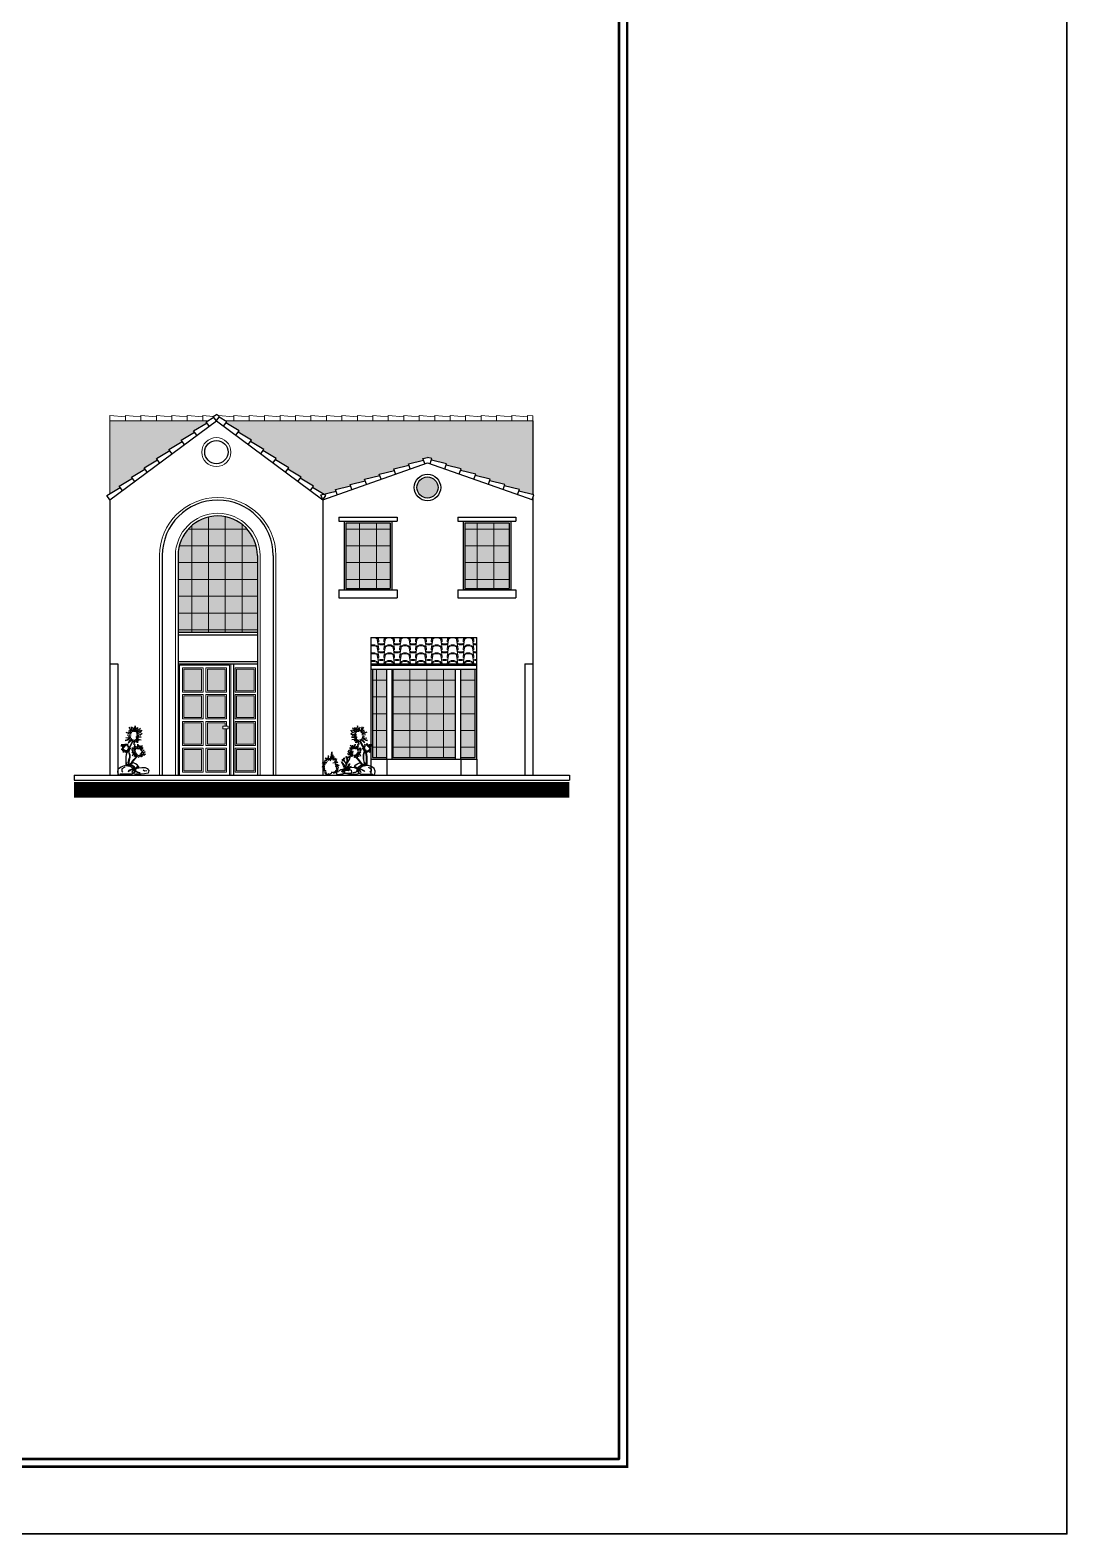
# Model space of a CAD drawing. Extents: x -454308 to 890911, y -14103 to 1343694.
# Drawn here: x 206121 to 206710, y 658422 to 659275 of the extents above; entities that cross this region are included whole.
import ezdxf

# ---------------------------------------------------------------- set-up
doc = ezdxf.new("R2010")
doc.units = 0
doc.header["$MEASUREMENT"] = 0
for name, color, linetype, lineweight in [('Alz-Puertas', 7, 'Continuous', 18), ('Alz-Teja', 34, 'Continuous', 25), ('paredes', 20, 'Continuous', 50), ('textura', 250, 'Continuous', 13)]:
    doc.layers.add(name, color=color, linetype=linetype, lineweight=lineweight)
doc.layers.add('Vegetacion', color=3, linetype='Continuous')
doc.layers.add('VEGETACIÓN', color=3, linetype='Continuous')
pattern_1 = [(180, (206536.815, 659373.026), (-1e-15, -9.525), []), (270, (206536.815, 659373.026), (9.525, -2e-15), [])]

# ---------------------------------------------------------------- blocks, each defined once
blk = doc.blocks.new('ARBUST6')
at = {"layer": 'VEGETACIÓN'}
for p, q in [((-0.431, 0.653), (-0.532, 0.725)), ((-0.426, 0.662), (-0.453, 0.734)), ((-0.453, 0.734), (-0.404, 0.664)), ((-0.393, 0.717), (-0.393, 0.839)), ((-0.375, 0.746), (-0.372, 0.738)), ((-0.372, 0.738), (-0.313, 0.638)), ((-0.332, 0.745), (-0.264, 0.653)), ((-0.255, 0.686), (-0.294, 0.796)), ((-0.264, 0.653), (-0.279, 0.698)), ((-0.27, 0.885), (-0.255, 0.686)), ((-0.255, 0.874), (-0.243, 0.993)), ((-0.234, 1.013), (-0.221, 0.735)), ((-0.19, 0.881), (-0.203, 0.74)), ((-0.203, 0.74), (-0.203, 0.66)), ((-0.203, 0.66), (-0.175, 0.725)), ((-0.167, 0.685), (-0.194, 0.619)), ((-0.175, 0.725), (-0.147, 0.802)), ((-0.147, 0.802), (-0.167, 0.685)), ((-0.077, 0.722), (-0.141, 0.646)), ((-0.115, 0.69), (-0.077, 0.722)), ((-0.028, 0.691), (-0.045, 0.659)), ((0.256, 0.635), (0.276, 0.679)), ((0.297, 0.673), (0.267, 0.659)), ((0.32, 0.718), (0.268, 0.659)), ((0.276, 0.679), (0.3, 0.73)), ((0.331, 0.666), (0.297, 0.673)), ((0.298, 0.73), (0.319, 0.734)), ((0.319, 0.734), (0.32, 0.718)), ((0.392, 0.786), (0.389, 0.773)), ((0.389, 0.773), (0.402, 0.765)), ((0.412, 0.789), (0.392, 0.786)), ((0.402, 0.765), (0.46, 0.756)), ((0.412, 0.789), (0.431, 0.779)), ((0.419, 0.688), (0.434, 0.718)), ((0.419, 0.687), (0.444, 0.716)), ((0.431, 0.779), (0.463, 0.757)), ((0.434, 0.718), (0.468, 0.762)), ((0.449, 0.732), (0.437, 0.532)), ((0.439, 0.614), (0.445, 0.699)), ((0.444, 0.716), (0.463, 0.756)), ((0.445, 0.699), (0.453, 0.737)), ((0.463, 0.757), (0.481, 0.736)), ((0.468, 0.729), (0.464, 0.757)), ((0.467, 0.759), (0.479, 0.759)), ((0.467, 0.544), (0.547, 0.674)), ((0.468, 0.762), (0.534, 0.796)), ((0.479, 0.725), (0.468, 0.729)), ((0.479, 0.759), (0.502, 0.762)), ((0.481, 0.734), (0.479, 0.725)), ((0.502, 0.762), (0.517, 0.765)), ((0.515, 0.643), (0.551, 0.69)), ((0.517, 0.765), (0.537, 0.772)), ((0.55, 0.801), (0.533, 0.796)), ((0.537, 0.772), (0.554, 0.788)), ((0.547, 0.674), (0.581, 0.767)), ((0.554, 0.788), (0.55, 0.801)), ((0.551, 0.69), (0.576, 0.753)), ((0.581, 0.955), (0.575, 0.948)), ((0.575, 0.948), (0.581, 0.938)), ((0.576, 0.753), (0.596, 0.82)), ((0.581, 0.957), (0.624, 0.978)), ((0.581, 0.938), (0.592, 0.938)), ((0.592, 0.938), (0.607, 0.944)), ((0.596, 0.82), (0.616, 0.877)), ((0.602, 1.034), (0.609, 1.035)), ((0.604, 1.034), (0.61, 1.015)), ((0.607, 0.944), (0.618, 0.955)), ((0.609, 1.035), (0.616, 1.031)), ((0.61, 1.015), (0.64, 0.987)), ((0.616, 1.031), (0.622, 1.025)), ((0.616, 0.877), (0.63, 0.935)), ((0.618, 0.955), (0.638, 0.988)), ((0.622, 1.025), (0.63, 1.019)), ((0.624, 0.978), (0.662, 1.007)), ((0.63, 1.019), (0.635, 1.011)), ((0.63, 0.935), (0.641, 0.947)), ((0.635, 1.011), (0.64, 1.002)), ((0.64, 1.002), (0.638, 0.995)), ((0.638, 0.987), (0.64, 0.966)), ((0.64, 0.989), (0.656, 0.988)), ((0.64, 0.987), (0.679, 0.946)), ((0.64, 0.966), (0.649, 0.952)), ((0.649, 0.952), (0.661, 0.939)), ((0.656, 0.988), (0.67, 0.989)), ((0.661, 0.939), (0.674, 0.94)), ((0.662, 1.007), (0.69, 1.025)), ((0.67, 0.989), (0.687, 0.993)), ((0.674, 0.94), (0.679, 0.944)), ((0.687, 0.993), (0.7, 0.998)), ((0.698, 1.025), (0.692, 1.024)), ((0.706, 1.023), (0.698, 1.025)), ((0.7, 0.998), (0.709, 1.008)), ((0.709, 1.015), (0.706, 1.023)), ((0.709, 1.008), (0.709, 1.015)), ((-0.682, 0.35), (-0.624, 0.322)), ((-0.55, 0.45), (-0.676, 0.518)), ((-0.585, 0.266), (-0.644, 0.295)), ((-0.637, 0.17), (-0.499, 0.187)), ((-0.614, 0.426), (-0.635, 0.46)), ((-0.635, 0.46), (-0.568, 0.433)), ((-0.629, 0.227), (-0.633, 0.241)), ((-0.633, 0.241), (-0.572, 0.233)), ((-0.57, 0.197), (-0.629, 0.227)), ((-0.618, 0.361), (-0.623, 0.373)), ((-0.571, 0.301), (-0.618, 0.361)), ((-0.569, 0.362), (-0.614, 0.426)), ((-0.583, 0.49), (-0.603, 0.502)), ((-0.603, 0.502), (-0.54, 0.476)), ((-0.546, 0.23), (-0.585, 0.266)), ((-0.52, 0.154), (-0.581, 0.153)), ((-0.548, 0.535), (-0.573, 0.585)), ((-0.572, 0.233), (-0.546, 0.23)), ((-0.564, 0.282), (-0.571, 0.301)), ((-0.541, 0.062), (-0.571, 0.078)), ((-0.57, 0.348), (-0.569, 0.362)), ((-0.563, 0.195), (-0.57, 0.197)), ((-0.568, 0.433), (-0.558, 0.421)), ((-0.566, 0.649), (-0.515, 0.588)), ((-0.519, 0.472), (-0.548, 0.535)), ((-0.493, 0.102), (-0.541, 0.062)), ((-0.54, 0.476), (-0.519, 0.472)), ((-0.486, 0.155), (-0.52, 0.154)), ((-0.515, 0.565), (-0.467, 0.517)), ((-0.513, 0.039), (-0.49, 0.095)), ((-0.511, 0.013), (-0.513, 0.039)), ((-0.477, 0.037), (-0.511, 0.013)), ((-0.486, 0.605), (-0.508, 0.654)), ((-0.508, 0.654), (-0.441, 0.594)), ((-0.501, 0.149), (-0.486, 0.155)), ((-0.49, 0.095), (-0.493, 0.102)), ((-0.473, 0.031), (-0.477, 0.037)), ((-0.469, -0.024), (-0.473, 0.031)), ((-0.441, 0.594), (-0.425, 0.573)), ((-0.407, 0.034), (-0.439, -0.01)), ((-0.361, 0.002), (-0.407, 0.034)), ((-0.354, 0.002), (-0.405, -0.008)), ((-0.404, 0.664), (-0.37, 0.621)), ((-0.266, 0.049), (-0.354, 0.002)), ((-0.313, 0.638), (-0.284, 0.607)), ((-0.248, 0.103), (-0.266, 0.049)), ((-0.166, 0.07), (-0.248, 0.103)), ((0.025, 0.552), (-0.19, 0.498)), ((-0.15, 0.047), (-0.166, 0.07)), ((-0.141, 0.646), (-0.154, 0.619)), ((-0.129, 0.136), (-0.15, 0.047)), ((-0.111, 0.568), (-0.134, 0.543)), ((-0.1, 0.086), (-0.129, 0.136)), ((-0.045, 0.659), (-0.111, 0.568)), ((-0.084, 0.064), (-0.1, 0.086)), ((-0.096, 0.504), (0.028, 0.551)), ((-0.088, 0.513), (-0.096, 0.504)), ((-0.096, 0.471), (-0.095, 0.441)), ((-0.095, 0.441), (0.028, 0.448)), ((0.016, 0.376), (-0.094, 0.35)), ((-0.068, 0.13), (-0.084, 0.064)), ((0.018, 0.426), (-0.07, 0.393)), ((-0.055, 0.177), (-0.068, 0.16)), ((-0.068, 0.16), (-0.068, 0.13)), ((-0.062, 0.388), (0.04, 0.4)), ((-0.056, 0.335), (0.069, 0.326)), ((-0.019, 0.162), (-0.055, 0.177)), ((-0.047, 0.302), (0.043, 0.221)), ((-0.031, 0.065), (-0.033, 0.014)), ((-0.033, 0.014), (0.005, 0.003)), ((-0.032, 0.597), (-0.021, 0.589)), ((-0.032, 0.065), (-0.01, 0.126)), ((-0.024, 0.251), (-0.017, 0.213)), ((0.027, 0.102), (-0.019, 0.162)), ((-0.017, 0.213), (0.018, 0.132)), ((-0.01, 0.126), (0.08, 0.166)), ((0.028, 0.551), (-0.001, 0.526)), ((0.006, 0.005), (0.115, 0.02)), ((0.013, 0.297), (0.033, 0.254)), ((0.093, 0.412), (0.016, 0.376)), ((0.028, 0.448), (0.018, 0.426)), ((0.018, 0.132), (0.027, 0.102)), ((0.04, 0.4), (0.093, 0.412)), ((0.08, 0.166), (0.159, 0.219)), ((0.115, 0.02), (0.207, 0.025)), ((0.159, 0.219), (0.238, 0.241)), ((0.229, 0.481), (0.193, 0.568)), ((0.193, 0.568), (0.232, 0.506)), ((0.238, 0.17), (0.193, 0.131)), ((0.193, 0.131), (0.254, 0.167)), ((0.206, 0.025), (0.27, 0.03)), ((0.228, 0.658), (0.214, 0.65)), ((0.214, 0.65), (0.23, 0.64)), ((0.288, 0.392), (0.229, 0.481)), ((0.23, 0.659), (0.261, 0.659)), ((0.23, 0.64), (0.268, 0.659)), ((0.232, 0.506), (0.3, 0.43)), ((0.238, 0.241), (0.286, 0.213)), ((0.281, 0.187), (0.238, 0.17)), ((0.246, 0.607), (0.256, 0.635)), ((0.246, 0.605), (0.248, 0.592)), ((0.246, 0.085), (0.288, 0.171)), ((0.28, 0.164), (0.246, 0.085)), ((0.248, 0.592), (0.263, 0.603)), ((0.254, 0.167), (0.291, 0.187)), ((0.261, 0.659), (0.299, 0.66)), ((0.263, 0.603), (0.269, 0.639)), ((0.269, 0.639), (0.268, 0.659)), ((0.313, 0.047), (0.272, 0.03)), ((0.291, 0.187), (0.28, 0.164)), ((0.3, 0.196), (0.281, 0.187)), ((0.286, 0.213), (0.32, 0.151)), ((0.323, 0.306), (0.288, 0.392)), ((0.288, 0.171), (0.297, 0.173)), ((0.29, 0.194), (0.315, 0.265)), ((0.291, 0.651), (0.307, 0.625)), ((0.297, 0.173), (0.303, 0.117)), ((0.299, 0.66), (0.33, 0.666)), ((0.3, 0.43), (0.352, 0.334)), ((0.303, 0.117), (0.319, 0.125)), ((0.307, 0.625), (0.323, 0.582)), ((0.354, 0.198), (0.311, 0.184)), ((0.322, 0.08), (0.313, 0.047)), ((0.315, 0.265), (0.323, 0.306)), ((0.32, 0.151), (0.323, 0.085)), ((0.339, 0.17), (0.321, 0.15)), ((0.323, 0.582), (0.357, 0.541)), ((0.585, 0.041), (0.327, 0.05)), ((0.34, 0.172), (0.384, 0.197)), ((0.342, 0.554), (0.383, 0.483)), ((0.352, 0.334), (0.383, 0.331)), ((0.39, 0.206), (0.354, 0.198)), ((0.357, 0.541), (0.385, 0.496)), ((0.364, 0.299), (0.379, 0.38)), ((0.379, 0.38), (0.407, 0.458)), ((0.383, 0.331), (0.382, 0.282)), ((0.382, 0.282), (0.443, 0.292)), ((0.383, 0.483), (0.391, 0.427)), ((0.384, 0.197), (0.468, 0.216)), ((0.385, 0.496), (0.398, 0.446)), ((0.413, 0.431), (0.388, 0.363)), ((0.388, 0.363), (0.388, 0.314)), ((0.433, 0.236), (0.39, 0.206)), ((0.407, 0.458), (0.425, 0.533)), ((0.437, 0.532), (0.413, 0.431)), ((0.425, 0.533), (0.439, 0.614)), ((0.48, 0.256), (0.433, 0.236)), ((0.503, 0.345), (0.435, 0.253)), ((0.435, 0.253), (0.506, 0.281)), ((0.52, 0.267), (0.435, 0.254)), ((0.443, 0.292), (0.495, 0.369)), ((0.449, 0.549), (0.459, 0.557)), ((0.449, 0.522), (0.464, 0.546)), ((0.459, 0.557), (0.515, 0.643)), ((0.468, 0.216), (0.545, 0.222)), ((0.539, 0.257), (0.48, 0.256)), ((0.495, 0.369), (0.534, 0.45)), ((0.553, 0.44), (0.503, 0.345)), ((0.506, 0.281), (0.581, 0.343)), ((0.52, 0.267), (0.581, 0.259)), ((0.534, 0.45), (0.553, 0.483)), ((0.581, 0.259), (0.539, 0.257)), ((0.545, 0.222), (0.617, 0.19)), ((0.553, 0.483), (0.553, 0.44)), ((0.581, 0.343), (0.643, 0.375)), ((0.627, 0.06), (0.585, 0.041)), ((0.617, 0.19), (0.634, 0.109)), ((0.635, 0.106), (0.627, 0.06)), ((-0.439, -0.01), (-0.469, -0.024))]:
    blk.add_line(p, q, dxfattribs=at)
blk = doc.blocks.new('ARBUST7')
at = {"layer": 'Vegetacion'}
for p, q in [((-0.013, 0.992), (-0.047, 1.052)), ((-0.003, 1.064), (0.008, 0.998)), ((0.046, 1.026), (0.025, 1.056)), ((0.042, 0.962), (0.046, 1.026)), ((0.055, 0.956), (0.075, 1.028)), ((0.088, 1.081), (0.073, 0.951)), ((0.075, 1.028), (0.088, 1.081)), ((0.097, 0.947), (0.11, 1.045)), ((0.108, 0.948), (0.12, 1.004)), ((0.12, 1.004), (0.156, 1.047)), ((0.16, 0.992), (0.203, 1.028)), ((-0.142, 0.676), (-0.1, 0.677)), ((-0.133, 0.754), (-0.044, 0.776)), ((-0.1, 0.766), (-0.133, 0.754)), ((-0.12, 0.938), (-0.056, 0.909)), ((-0.06, 0.811), (-0.12, 0.813)), ((-0.1, 0.677), (-0.106, 0.642)), ((-0.013, 0.818), (-0.1, 0.766)), ((-0.09, 0.886), (-0.049, 0.877)), ((-0.073, 0.66), (-0.081, 0.679)), ((-0.075, 0.946), (-0.025, 0.931)), ((-0.066, 0.708), (0.017, 0.778)), ((-0.038, 0.751), (-0.066, 0.708)), ((-0.063, 0.841), (-0.029, 0.853)), ((-0.014, 0.841), (-0.06, 0.811)), ((-0.056, 0.909), (-0.016, 0.905)), ((-0.055, 0.985), (-0.021, 0.956)), ((-0.049, 0.877), (-0.004, 0.885)), ((0.01, 0.792), (-0.038, 0.751)), ((-0.025, 0.931), (-0.009, 0.903)), ((-0.025, 0.619), (0.022, 0.711)), ((0.016, 0.722), (-0.019, 0.653)), ((0.005, 0.926), (-0.013, 0.992)), ((0.008, 0.998), (0.033, 0.951)), ((0.016, 0.722), (0.031, 0.782)), ((0.031, 0.782), (0.022, 0.711)), ((0.033, 0.766), (0.05, 0.719)), ((0.073, 0.768), (0.06, 0.668)), ((0.06, 0.668), (0.083, 0.756)), ((0.072, 0.624), (0.083, 0.676)), ((0.09, 0.761), (0.122, 0.73)), ((0.097, 0.783), (0.128, 0.75)), ((0.122, 0.73), (0.101, 0.71)), ((0.222, 0.83), (0.102, 0.83)), ((0.108, 0.816), (0.163, 0.812)), ((0.111, 0.788), (0.148, 0.764)), ((0.112, 0.8), (0.176, 0.777)), ((0.113, 0.846), (0.222, 0.83)), ((0.114, 0.934), (0.16, 0.992)), ((0.116, 0.926), (0.203, 0.986)), ((0.116, 0.882), (0.2, 0.889)), ((0.122, 0.907), (0.195, 0.935)), ((0.124, 0.868), (0.17, 0.858)), ((0.128, 0.75), (0.137, 0.708)), ((0.147, 0.635), (0.142, 0.674)), ((0.142, 0.674), (0.158, 0.611)), ((0.148, 0.764), (0.166, 0.744)), ((0.176, 0.777), (0.219, 0.771)), ((0.241, 0.91), (0.19, 0.867)), ((0.195, 0.935), (0.24, 0.985)), ((0.2, 0.889), (0.241, 0.91)), ((-0.18, 0.637), (-0.235, 0.635)), ((-0.235, 0.635), (-0.179, 0.63)), ((-0.162, 0.663), (-0.225, 0.663)), ((-0.225, 0.663), (-0.16, 0.657)), ((-0.191, 0.548), (-0.224, 0.555)), ((-0.174, 0.592), (-0.208, 0.571)), ((-0.208, 0.571), (-0.175, 0.556)), ((-0.191, 0.54), (-0.208, 0.531)), ((-0.206, 0.612), (-0.171, 0.612)), ((-0.163, 0.564), (-0.191, 0.548)), ((-0.155, 0.552), (-0.191, 0.54)), ((-0.19, 0.524), (-0.168, 0.526)), ((-0.169, 0.52), (-0.19, 0.524)), ((-0.178, 0.501), (-0.181, 0.486)), ((-0.147, 0.617), (-0.18, 0.637)), ((-0.136, 0.535), (-0.178, 0.501)), ((-0.171, 0.612), (-0.165, 0.595)), ((-0.146, 0.542), (-0.169, 0.52)), ((-0.121, 0.631), (-0.162, 0.663)), ((-0.116, 0.534), (-0.15, 0.513)), ((-0.15, 0.513), (-0.13, 0.494)), ((-0.138, 0.661), (-0.114, 0.643)), ((-0.13, 0.494), (-0.136, 0.512)), ((-0.118, 0.397), (-0.119, 0.284)), ((-0.099, 0.492), (-0.118, 0.397)), ((-0.113, 0.531), (-0.115, 0.49)), ((-0.113, 0.32), (-0.112, 0.403)), ((-0.112, 0.403), (-0.098, 0.481)), ((-0.049, 0.521), (-0.107, 0.524)), ((-0.058, 0.571), (-0.099, 0.492)), ((-0.098, 0.481), (-0.068, 0.543)), ((-0.097, 0.529), (-0.049, 0.521)), ((-0.091, 0.546), (-0.076, 0.517)), ((-0.076, 0.517), (-0.089, 0.499)), ((-0.088, 0.556), (-0.064, 0.536)), ((-0.087, 0.62), (-0.053, 0.632)), ((-0.085, 0.63), (-0.073, 0.66)), ((-0.083, 0.571), (-0.054, 0.546)), ((-0.079, 0.614), (-0.047, 0.612)), ((-0.075, 0.58), (-0.029, 0.563)), ((-0.073, 0.594), (-0.04, 0.577)), ((-0.068, 0.543), (-0.025, 0.619)), ((-0.068, 0.256), (-0.044, 0.358)), ((-0.065, 0.547), (-0.065, 0.524)), ((-0.065, 0.524), (-0.054, 0.484)), ((-0.064, 0.542), (-0.052, 0.491)), ((-0.064, 0.536), (-0.042, 0.534)), ((-0.035, 0.386), (-0.059, 0.24)), ((-0.019, 0.653), (-0.058, 0.571)), ((-0.054, 0.546), (-0.034, 0.546)), ((-0.054, 0.484), (-0.04, 0.437)), ((-0.052, 0.491), (-0.034, 0.437)), ((-0.047, 0.612), (-0.04, 0.594)), ((-0.039, 0.4), (-0.045, 0.357)), ((-0.04, 0.437), (-0.039, 0.4)), ((-0.034, 0.435), (-0.034, 0.386)), ((-0.029, 0.563), (-0.007, 0.583)), ((0.027, 0.552), (0.004, 0.55)), ((0.004, 0.55), (0.036, 0.549)), ((0.05, 0.585), (0.015, 0.587)), ((0.015, 0.587), (0.053, 0.581)), ((0.036, 0.477), (0.015, 0.493)), ((0.047, 0.497), (0.018, 0.527)), ((0.033, 0.436), (0.021, 0.41)), ((0.022, 0.27), (0.118, 0.386)), ((0.101, 0.538), (0.027, 0.552)), ((0.097, 0.488), (0.033, 0.436)), ((0.036, 0.549), (0.077, 0.531)), ((0.092, 0.502), (0.036, 0.477)), ((0.094, 0.513), (0.047, 0.497)), ((0.093, 0.556), (0.05, 0.585)), ((0.06, 0.332), (0.116, 0.392)), ((0.066, 0.421), (0.064, 0.399)), ((0.115, 0.471), (0.065, 0.447)), ((0.118, 0.459), (0.066, 0.421)), ((0.107, 0.565), (0.072, 0.624)), ((0.135, 0.447), (0.076, 0.4)), ((0.076, 0.4), (0.125, 0.426)), ((0.094, 0.632), (0.12, 0.606)), ((0.119, 0.386), (0.145, 0.425)), ((0.12, 0.606), (0.12, 0.56)), ((0.136, 0.566), (0.147, 0.635)), ((0.174, 0.393), (0.146, 0.376)), ((0.15, 0.441), (0.174, 0.393)), ((0.161, 0.563), (0.197, 0.654)), ((0.175, 0.57), (0.215, 0.622)), ((0.178, 0.436), (0.22, 0.401)), ((0.197, 0.557), (0.216, 0.599)), ((0.199, 0.466), (0.233, 0.396)), ((0.202, 0.476), (0.265, 0.437)), ((0.215, 0.622), (0.251, 0.642)), ((0.215, 0.538), (0.227, 0.576)), ((0.216, 0.599), (0.242, 0.614)), ((0.217, 0.525), (0.265, 0.597)), ((0.25, 0.417), (0.217, 0.414)), ((0.22, 0.401), (0.25, 0.417)), ((0.222, 0.491), (0.276, 0.49)), ((0.224, 0.519), (0.267, 0.524)), ((0.224, 0.511), (0.287, 0.471)), ((0.227, 0.576), (0.25, 0.563)), ((0.261, 0.459), (0.324, 0.452)), ((0.265, 0.437), (0.298, 0.438)), ((0.267, 0.524), (0.286, 0.551)), ((0.276, 0.49), (0.308, 0.513)), ((0.308, 0.513), (0.287, 0.49)), ((-0.301, 0.076), (-0.282, 0.136)), ((-0.295, 0.007), (-0.301, 0.076)), ((-0.264, 0.002), (-0.295, 0.007)), ((-0.282, 0.136), (-0.226, 0.173)), ((-0.218, 0.005), (-0.25, 0.005)), ((-0.226, 0.173), (-0.154, 0.203)), ((-0.149, 0.005), (-0.218, 0.005)), ((-0.143, 0.166), (-0.213, 0.126)), ((-0.213, 0.126), (-0.213, 0.076)), ((-0.213, 0.076), (-0.185, 0.051)), ((-0.154, 0.203), (-0.076, 0.19)), ((-0.067, 0.004), (-0.149, 0.005)), ((-0.119, 0.284), (-0.12, 0.203)), ((-0.104, 0.233), (-0.113, 0.32)), ((-0.086, 0.189), (-0.104, 0.233)), ((-0.068, 0.256), (-0.087, 0.196)), ((-0.076, 0.19), (-0.031, 0.184)), ((-0.053, 0.218), (-0.075, 0.187)), ((-0.07, 0.065), (0.024, 0.117)), ((-0.052, 0.089), (-0.07, 0.065)), ((0.012, 0.007), (-0.067, 0.004)), ((-0.061, 0.238), (-0.063, 0.205)), ((-0.008, 0.243), (-0.053, 0.218)), ((0.012, 0.122), (-0.052, 0.089)), ((-0.038, 0.185), (-0.019, 0.218)), ((-0.031, 0.184), (0.033, 0.148)), ((-0.01, 0.206), (-0.025, 0.18)), ((-0.019, 0.218), (0.014, 0.275)), ((-0.008, 0.212), (0.022, 0.27)), ((-0.004, 0.244), (-0.008, 0.243)), ((0.024, 0.203), (0, 0.198)), ((0, 0.198), (0.023, 0.201)), ((0.05, 0.256), (0.01, 0.247)), ((0.058, 0.129), (0.012, 0.122)), ((0.073, 0.047), (0.012, 0.007)), ((0.014, 0.275), (0.06, 0.332)), ((0.055, 0.123), (0.014, 0.053)), ((0.014, 0.052), (0.017, 0.042)), ((0.017, 0.042), (0.025, 0.054)), ((0.023, 0.201), (0.069, 0.159)), ((0.073, 0.164), (0.024, 0.203)), ((0.024, 0.117), (0.055, 0.123)), ((0.025, 0.054), (0.031, 0.065)), ((0.031, 0.065), (0.043, 0.084)), ((0.033, 0.148), (0.049, 0.127)), ((0.043, 0.084), (0.053, 0.103)), ((0.092, 0.24), (0.05, 0.256)), ((0.053, 0.103), (0.058, 0.123)), ((0.053, 0.122), (0.054, 0.121)), ((0.053, 0.025), (0.095, 0.008)), ((0.056, 0.118), (0.07, 0.099)), ((0.077, 0.132), (0.058, 0.129)), ((0.07, 0.121), (0.058, 0.124)), ((0.077, 0.11), (0.067, 0.104)), ((0.069, 0.159), (0.077, 0.132)), ((0.07, 0.099), (0.073, 0.047)), ((0.071, 0.121), (0.092, 0.103)), ((0.084, 0.131), (0.073, 0.164)), ((0.117, 0.163), (0.084, 0.131)), ((0.115, 0.145), (0.088, 0.129)), ((0.088, 0.129), (0.089, 0.12)), ((0.099, 0.107), (0.09, 0.121)), ((0.13, 0.212), (0.092, 0.24)), ((0.092, 0.103), (0.095, 0.069)), ((0.135, 0.139), (0.093, 0.119)), ((0.095, 0.069), (0.128, 0.049)), ((0.122, 0.006), (0.098, 0.006)), ((0.104, 0.073), (0.099, 0.107)), ((0.128, 0.052), (0.104, 0.073)), ((0.148, 0.156), (0.115, 0.145)), ((0.148, 0.176), (0.117, 0.163)), ((0.217, 0.007), (0.122, 0.006)), ((0.195, 0.039), (0.128, 0.052)), ((0.128, 0.049), (0.195, 0.039)), ((0.158, 0.178), (0.13, 0.212)), ((0.134, 0.139), (0.167, 0.151)), ((0.148, 0.176), (0.165, 0.172)), ((0.16, 0.164), (0.148, 0.156)), ((0.165, 0.172), (0.16, 0.164)), ((0.161, 0.166), (0.165, 0.15)), ((0.167, 0.151), (0.234, 0.154)), ((0.292, 0.011), (0.217, 0.007)), ((0.234, 0.154), (0.305, 0.155)), ((0.267, 0.104), (0.295, 0.079)), ((0.376, 0.033), (0.292, 0.011)), ((0.295, 0.079), (0.343, 0.09)), ((0.305, 0.155), (0.355, 0.131)), ((0.355, 0.131), (0.39, 0.086)), ((0.39, 0.086), (0.376, 0.033))]:
    blk.add_line(p, q, dxfattribs=at)
blk = doc.blocks.new('TEJA')
at = {"layer": 'Alz-Teja', "lineweight": 9}
h = blk.add_hatch(dxfattribs=at)
h.set_pattern_fill('SPANISH1', color=256, scale=0.15, style=0, pattern_type=2)
h.set_pattern_definition([(0, (61.42932, 25.74151), (0.3, 0.15), [0.01875, -0.16875, 0.01875, -0.09375]), (0, (61.50432, 25.81651), (0.3, 0.15), [0.05625, -0.24375]), (0, (61.50432, 25.83526), (0.3, 0.15), [0.05625, -0.09375, 0.05625, -0.09375]), (0, (61.65432, 25.85401), (0.3, 0.15), [0.05625, -0.24375]), (90, (61.42932, 25.7415), (-0.3, 0.15), [0.01875, -0.13125]), (90, (61.44807, 25.7415), (-0.3, 0.15), [0.01875, -0.13125]), (90, (61.61682, 25.7415), (-0.3, 0.15), [0.01875, -0.13125]), (90, (61.63557, 25.7415), (-0.3, 0.15), [0.01875, -0.13125]), (45, (61.44807, 25.79776), (2e-17, 0.15), [0.0265165, -0.3977476]), (135, (61.61682, 25.79776), (2e-17, 0.15), [0.0265165, -0.3977476]), (26.56505, (61.46682, 25.79776), (-8e-12, 0.15), [0.0419263, -0.293484]), (26.56505, (61.46682, 25.81651), (-8e-12, 0.15), [0.0419263, -0.293484]), (26.56505, (61.41057, 25.83526), (-8e-12, 0.15), [0.038115, -0.2972952]), (26.56505, (61.41057, 25.85401), (-8e-12, 0.15), [0.0419263, -0.293484]), (63.43495, (61.42932, 25.76026), (8e-12, 0.15), [0.0419263, -0.628894]), (63.43495, (61.44807, 25.76026), (8e-12, 0.15), [0.0419263, -0.628894]), (116.56505, (61.61682, 25.76026), (-8e-12, 0.15), [0.0419263, -0.628894]), (116.56505, (61.63557, 25.76026), (-8e-12, 0.15), [0.0419263, -0.628894]), (153.43495, (61.59807, 25.79776), (8e-12, 0.15), [0.0419263, -0.293484]), (153.43495, (61.59807, 25.81651), (8e-12, 0.15), [0.0419263, -0.293484]), (153.43495, (61.65432, 25.83526), (8e-12, 0.15), [0.038115, -0.2972952]), (153.43495, (61.65432, 25.85401), (8e-12, 0.15), [0.0419263, -0.293484]), (80.53768, (61.429321, 25.76026), (-7e-14, 0.15), [0.1710777, -1.653751]), (99.46232, (61.635571, 25.76026), (7e-14, 0.15), [0.1710777, -1.653751])])
h.paths.add_polyline_path([(50.398, 14.705), (50.651, 14.856), (50.633, 14.88), (50.886, 15.03), (50.868, 15.054), (50.897, 15.071), (49.051, 15.071), (49.051, 13.695), (49.242, 13.81), (49.224, 13.833), (49.477, 13.984), (49.459, 14.008), (49.712, 14.158), (49.694, 14.182), (49.947, 14.333), (49.929, 14.357), (50.181, 14.507), (50.164, 14.531), (50.416, 14.681)])
h.paths.add_polyline_path([(57.051, 15.071), (51.229, 15.071), (51.258, 15.054), (51.24, 15.03), (51.493, 14.88), (51.475, 14.856), (51.728, 14.705), (51.71, 14.681), (51.962, 14.531), (51.945, 14.507), (52.197, 14.357), (52.179, 14.333), (52.432, 14.182), (52.414, 14.158), (52.667, 14.008), (52.649, 13.984), (52.902, 13.833), (52.884, 13.81), (53.092, 13.686), (53.327, 13.743), (53.317, 13.771), (53.603, 13.841), (53.593, 13.869), (53.878, 13.938), (53.868, 13.966), (54.154, 14.036), (54.144, 14.064), (54.43, 14.134), (54.42, 14.162), (54.706, 14.231), (54.696, 14.259), (54.981, 14.329), (54.971, 14.357), (55.057, 14.378), (55.142, 14.357), (55.132, 14.329), (55.417, 14.259), (55.407, 14.231), (55.693, 14.162), (55.683, 14.134), (55.969, 14.064), (55.959, 14.036), (56.245, 13.966), (56.235, 13.938), (56.52, 13.869), (56.51, 13.841), (56.796, 13.771), (56.786, 13.743), (57.051, 13.678)])

msp = doc.modelspace()

# ---------------------------------------------------------------- hatches: boundary and pattern name
h = msp.add_hatch(color=256)
h.set_gradient(color1=(186, 186, 186), color2=(235, 235, 235), name='HEMISPHERICAL')
h.paths.add_polyline_path([(206352.756, 659015.628, 1), (206340.756, 659015.628, 1)])
h = msp.add_hatch(color=256)
h.set_gradient(color1=(186, 186, 186), color2=(235, 235, 235), name='HEMISPHERICAL')
h.paths.add_polyline_path([(206250.222, 658976.986, 1), (206205.222, 658976.986), (206205.222, 658933.486), (206250.222, 658933.486)])
h = msp.add_hatch(color=256)
h.set_gradient(color1=(186, 186, 186), color2=(235, 235, 235), name='HEMISPHERICAL')
h.paths.add_polyline_path([(206325.632, 658995.586), (206300.432, 658995.586), (206300.432, 658958.386), (206325.632, 658958.386)])
h.paths.add_polyline_path([(206393.081, 658995.586), (206367.881, 658995.586), (206367.881, 658958.386), (206393.081, 658958.386)])
h = msp.add_hatch(color=256)
h.set_gradient(color1=(186, 186, 186), color2=(235, 235, 235), name='HEMISPHERICAL')
h.paths.add_polyline_path([(206218.555, 658912.486), (206208.555, 658912.486), (206208.555, 658900.336), (206218.555, 658900.336)])
h.paths.add_polyline_path([(206231.889, 658912.486), (206221.889, 658912.486), (206221.889, 658900.336), (206231.889, 658900.336)])
h.paths.add_polyline_path([(206248.408, 658912.486), (206238.408, 658912.486), (206238.408, 658900.336), (206248.408, 658900.336)])
h = msp.add_hatch(color=256)
h.set_gradient(color1=(186, 186, 186), color2=(235, 235, 235), name='HEMISPHERICAL')
h.paths.add_polyline_path([(206362.701, 658912.486), (206326.701, 658912.486), (206326.701, 658862.386), (206362.701, 658862.386)])
h.paths.add_polyline_path([(206323.701, 658912.486), (206315.601, 658912.486), (206315.601, 658862.386), (206323.701, 658862.386)])
h.paths.add_polyline_path([(206373.801, 658912.486), (206365.701, 658912.486), (206365.701, 658862.386), (206373.801, 658862.386)])
h = msp.add_hatch(color=256)
h.set_gradient(color1=(186, 186, 186), color2=(235, 235, 235), name='HEMISPHERICAL')
h.paths.add_polyline_path([(206218.555, 658897.336), (206208.555, 658897.336), (206208.555, 658885.186), (206218.555, 658885.186)])
h.paths.add_polyline_path([(206231.889, 658897.336), (206221.889, 658897.336), (206221.889, 658885.186), (206231.889, 658885.186)])
h.paths.add_polyline_path([(206248.408, 658897.336), (206238.408, 658897.336), (206238.408, 658885.186), (206248.408, 658885.186)])
h = msp.add_hatch(color=256)
h.set_gradient(color1=(186, 186, 186), color2=(235, 235, 235), name='HEMISPHERICAL')
h.paths.add_polyline_path([(206218.555, 658882.186), (206208.555, 658882.186), (206208.555, 658870.036), (206218.555, 658870.036)])
h.paths.add_polyline_path([(206231.889, 658878.689), (206230.58, 658878.689), (206230.58, 658880.151), (206231.889, 658880.151), (206231.889, 658882.186), (206221.889, 658882.186), (206221.889, 658870.036), (206231.889, 658870.036)])
h.paths.add_polyline_path([(206248.408, 658882.186), (206238.408, 658882.186), (206238.408, 658870.036), (206248.408, 658870.036)])
h = msp.add_hatch(color=256)
h.set_gradient(color1=(186, 186, 186), color2=(235, 235, 235), name='HEMISPHERICAL')
h.paths.add_polyline_path([(206218.555, 658867.036), (206208.555, 658867.036), (206208.555, 658854.886), (206218.555, 658854.886)])
h.paths.add_polyline_path([(206231.889, 658867.036), (206221.889, 658867.036), (206221.889, 658854.886), (206231.889, 658854.886)])
h.paths.add_polyline_path([(206248.408, 658867.036), (206238.408, 658867.036), (206238.408, 658854.886), (206248.408, 658854.886)])
at = {"layer": 'Alz-Teja', "lineweight": 9}
h = msp.add_hatch(dxfattribs=at)
h.set_pattern_fill('SPANISH1', color=256, scale=4.5, style=0, pattern_type=2)
h.set_pattern_definition([(0, (206537.94, 659373.5883), (9, 4.5), [0.5625, -5.0625, 0.5625, -2.8125]), (0, (206540.19, 659375.8383), (9, 4.5), [1.6875, -7.3125]), (0, (206540.19, 659376.401), (9, 4.5), [1.6875, -2.8125, 1.6875, -2.8125]), (0, (206544.69, 659376.9633), (9, 4.5), [1.6875, -7.3125]), (90, (206537.94, 659373.588), (-9, 4.5), [0.5625, -3.9375]), (90, (206538.503, 659373.588), (-9, 4.5), [0.5625, -3.9375]), (90, (206543.565, 659373.588), (-9, 4.5), [0.5625, -3.9375]), (90, (206544.128, 659373.588), (-9, 4.5), [0.5625, -3.9375]), (45, (206538.5027, 659375.2758), (5e-16, 4.5), [0.795495, -11.93243]), (135, (206543.5652, 659375.2758), (5e-16, 4.5), [0.795495, -11.93243]), (26.56505, (206539.0652, 659375.2758), (-2e-10, 4.5), [1.25779, -8.80452]), (26.56505, (206539.0652, 659375.8383), (-2e-10, 4.5), [1.25779, -8.80452]), (26.56505, (206537.3777, 659376.4008), (-2e-10, 4.5), [1.14345, -8.918856]), (26.56505, (206537.3777, 659376.9633), (-2e-10, 4.5), [1.25779, -8.80452]), (63.43495, (206537.9402, 659374.1508), (2e-10, 4.5), [1.25779, -18.86682]), (63.43495, (206538.5027, 659374.1508), (2e-10, 4.5), [1.25779, -18.86682]), (116.56505, (206543.5652, 659374.1508), (-2e-10, 4.5), [1.25779, -18.86682]), (116.56505, (206544.1277, 659374.1508), (-2e-10, 4.5), [1.25779, -18.86682]), (153.43495, (206543.0027, 659375.2758), (2e-10, 4.5), [1.25779, -8.80452]), (153.43495, (206543.0027, 659375.8383), (2e-10, 4.5), [1.25779, -8.80452]), (153.43495, (206544.6902, 659376.4008), (2e-10, 4.5), [1.14345, -8.918856]), (153.43495, (206544.6902, 659376.9633), (2e-10, 4.5), [1.25779, -8.80452]), (80.53768, (206537.9402, 659374.1508), (-2e-12, 4.5), [5.13233, -49.61253]), (99.46232, (206544.1277, 659374.1508), (2e-12, 4.5), [5.13233, -49.61253])])
h.paths.add_polyline_path([(206374.701, 658930.486), (206314.701, 658930.486), (206314.701, 658915.486), (206374.701, 658915.486)])
at = {"layer": 'textura'}
h = msp.add_hatch(dxfattribs=at)
h.set_pattern_fill('NET', color=256, scale=3, angle=180, style=0)
h.set_pattern_definition(pattern_1)
h.paths.add_polyline_path([(206250.222, 658976.986, 1), (206205.222, 658976.986), (206205.222, 658933.486), (206250.222, 658933.486)])
h = msp.add_hatch(dxfattribs=at)
h.set_pattern_fill('NET', color=256, scale=3, angle=180, style=0)
h.set_pattern_definition(pattern_1)
h.paths.add_polyline_path([(206325.632, 658995.586), (206300.432, 658995.586), (206300.432, 658958.386), (206325.632, 658958.386)])
h = msp.add_hatch(dxfattribs=at)
h.set_pattern_fill('NET', color=256, scale=3, angle=180, style=0)
h.set_pattern_definition(pattern_1)
h.paths.add_polyline_path([(206393.081, 658995.586), (206367.881, 658995.586), (206367.881, 658958.386), (206393.081, 658958.386)])
h = msp.add_hatch(dxfattribs=at)
h.set_pattern_fill('NET', color=256, scale=3, angle=180, style=0)
h.set_pattern_definition(pattern_1)
h.paths.add_polyline_path([(206323.701, 658912.486), (206315.601, 658912.486), (206315.601, 658862.386), (206323.701, 658862.386)])
h = msp.add_hatch(dxfattribs=at)
h.set_pattern_fill('NET', color=256, scale=3, angle=180, style=0)
h.set_pattern_definition(pattern_1)
h.paths.add_polyline_path([(206362.701, 658912.486), (206326.701, 658912.486), (206326.701, 658862.386), (206362.701, 658862.386)])
h = msp.add_hatch(dxfattribs=at)
h.set_pattern_fill('NET', color=256, scale=3, angle=180, style=0)
h.set_pattern_definition(pattern_1)
h.paths.add_polyline_path([(206373.801, 658912.486), (206365.701, 658912.486), (206365.701, 658862.386), (206373.801, 658862.386)])

# ---------------------------------------------------------------- linework, layer by layer
for p, q in [((206287.326, 659008.649), (206287.326, 658852.486)), ((206299.532, 658996.486), (206326.532, 658996.486)), ((206366.981, 658996.486), (206393.981, 658996.486)), ((206236.701, 658915.486), (206236.701, 658852.486)), ((206314.701, 658912.486), (206314.701, 658861.486)), ((206315.601, 658912.486), (206315.601, 658862.386)), ((206373.801, 658862.386), (206373.801, 658912.486)), ((206374.701, 658861.486), (206374.701, 658912.486)), ((206314.701, 658861.486), (206314.701, 658852.486)), ((206323.701, 658861.486), (206323.701, 658852.486)), ((206365.701, 658861.486), (206365.701, 658852.486)), ((206374.701, 658861.486), (206374.701, 658852.486)), ((206146.189, 658852.486), (206146.189, 658849.486)), ((206427.287, 658852.486), (206427.287, 658849.486))]:
    msp.add_line(p, q)
at = {"lineweight": 30}
msp.add_lwpolyline([(201355.251, 661209.09), (206709.687, 661209.09), (206709.687, 658421.916), (201355.251, 658421.916)], close=True, dxfattribs=at)
at = {"linetype": 'Continuous'}
msp.add_lwpolyline([(205110.097, 659360.03), (205110.097, 658460.03), (206460.097, 658460.03), (206460.097, 659360.03)], close=True, dxfattribs=at)
for points in [[(206166.576, 659008.649), (206226.951, 659053.486), (206287.326, 659008.649)], [(206287.326, 659008.649), (206346.756, 659029.705)], [(206346.756, 659029.705), (206406.576, 659008.649)], [(206166.576, 659008.649), (206166.576, 658852.486)], [(206406.576, 659009.75), (206406.576, 658852.486)], [(206296.532, 658998.736), (206329.532, 658998.736)], [(206296.532, 658998.736), (206296.532, 658996.486)], [(206296.532, 658996.486), (206329.532, 658996.486)], [(206299.532, 658996.486), (206299.532, 658957.486)], [(206300.432, 658995.586), (206300.432, 658958.386)], [(206300.432, 658995.586), (206325.632, 658995.586)], [(206325.632, 658995.586), (206325.632, 658958.386)], [(206326.532, 658996.486), (206326.532, 658957.486)], [(206329.532, 658998.736), (206329.532, 658996.486)], [(206363.981, 658998.736), (206396.981, 658998.736)], [(206363.981, 658998.736), (206363.981, 658996.486)], [(206363.981, 658996.486), (206396.981, 658996.486)], [(206366.981, 658996.486), (206366.981, 658957.486)], [(206367.881, 658995.586), (206367.881, 658958.386)], [(206367.881, 658995.586), (206393.081, 658995.586)], [(206393.081, 658995.586), (206393.081, 658958.386)], [(206393.981, 658996.486), (206393.981, 658957.486)], [(206396.981, 658998.736), (206396.981, 658996.486)], [(206196.222, 658976.986), (206196.222, 658852.486)], [(206205.222, 658976.986), (206205.222, 658852.486)], [(206250.222, 658976.986), (206250.222, 658852.486)], [(206259.222, 658976.986), (206259.222, 658852.486)], [(206296.532, 658957.486), (206329.532, 658957.486)], [(206296.532, 658957.486), (206296.532, 658952.986)], [(206296.532, 658952.986), (206329.532, 658952.986)], [(206300.432, 658958.386), (206325.632, 658958.386)], [(206329.532, 658957.486), (206329.532, 658952.986)], [(206363.981, 658957.486), (206396.981, 658957.486)], [(206363.981, 658957.486), (206363.981, 658952.986)], [(206363.981, 658952.986), (206396.981, 658952.986)], [(206393.981, 658957.486), (206366.981, 658957.486)], [(206367.881, 658958.386), (206393.081, 658958.386)], [(206396.981, 658957.486), (206396.981, 658952.986)], [(206205.222, 658933.486), (206250.222, 658933.486)], [(206205.222, 658931.986), (206250.222, 658931.986)], [(206166.576, 658915.486), (206171.076, 658915.486)], [(206171.076, 658915.486), (206171.076, 658852.486)], [(206205.222, 658916.986), (206250.222, 658916.986)], [(206205.222, 658915.486), (206250.222, 658915.486)], [(206323.701, 658861.486), (206323.701, 658912.486)], [(206326.701, 658861.486), (206326.701, 658912.486)], [(206362.701, 658861.486), (206362.701, 658912.486)], [(206365.701, 658861.486), (206365.701, 658912.486)], [(206402.076, 658915.486), (206402.076, 658852.486)], [(206402.076, 658915.486), (206406.576, 658915.486)], [(206314.701, 658861.486), (206374.701, 658861.486)], [(206315.601, 658862.386), (206323.701, 658862.386)], [(206326.701, 658862.386), (206362.701, 658862.386)], [(206365.701, 658862.386), (206373.801, 658862.386)], [(206146.189, 658852.486), (206427.287, 658852.486)], [(206146.189, 658849.486), (206427.287, 658849.486)]]:
    msp.add_lwpolyline(points)
at = {"const_width": 9}
msp.add_lwpolyline([(206427.287, 658844.119), (206146.189, 658844.119)], dxfattribs=at)
for centre, radius in [((206226.951, 659035.717), 6.6), ((206346.756, 659015.628), 7.5), ((206346.756, 659015.628), 6)]:
    msp.add_circle(centre, radius)
for radius in [31.5, 22.5]:
    msp.add_arc((206227.722, 658976.986), radius, 0, 180)
at = {"layer": 'Alz-Puertas'}
for p, q in [((206205.222, 658852.486), (206205.222, 658915.486)), ((206205.222, 658915.486), (206235.222, 658915.486)), ((206206.055, 658852.486), (206206.055, 658914.736)), ((206206.055, 658914.736), (206234.389, 658914.736)), ((206234.389, 658914.736), (206234.389, 658852.486)), ((206235.222, 658915.486), (206235.222, 658852.486)), ((206205.222, 658852.486), (206235.222, 658852.486))]:
    msp.add_line(p, q, dxfattribs=at)
msp.add_lwpolyline([(206230.58, 658880.151), (206233.627, 658880.151), (206233.627, 658878.689), (206230.58, 658878.689)], close=True, dxfattribs=at)
at = {"layer": 'Alz-Teja', "lineweight": 9}
for p, q in [((206166.576, 659053.486), (206166.576, 659056.555)), ((206166.576, 659056.555), (206175.351, 659055.663)), ((206175.351, 659053.486), (206175.351, 659056.555)), ((206175.351, 659056.555), (206184.126, 659055.663)), ((206184.126, 659053.486), (206184.126, 659056.555)), ((206184.126, 659056.555), (206192.901, 659055.663)), ((206192.901, 659053.486), (206192.901, 659056.555)), ((206192.901, 659056.555), (206201.676, 659055.663)), ((206201.676, 659053.486), (206201.676, 659056.555)), ((206201.676, 659056.555), (206210.451, 659055.663)), ((206210.451, 659053.486), (206210.451, 659056.555)), ((206210.451, 659056.555), (206219.226, 659055.663)), ((206219.226, 659053.486), (206219.226, 659056.555)), ((206219.226, 659056.555), (206225.13, 659055.954)), ((206228.001, 659056.555), (206236.776, 659055.663)), ((206236.776, 659053.486), (206236.776, 659056.555)), ((206236.776, 659056.555), (206245.551, 659055.663)), ((206245.551, 659053.486), (206245.551, 659056.555)), ((206245.551, 659056.555), (206254.326, 659055.663)), ((206254.326, 659053.486), (206254.326, 659056.555)), ((206254.326, 659056.555), (206263.101, 659055.663)), ((206263.101, 659053.486), (206263.101, 659056.555)), ((206263.101, 659056.555), (206271.876, 659055.663)), ((206271.876, 659053.486), (206271.876, 659056.555)), ((206271.876, 659056.555), (206280.651, 659055.663)), ((206280.651, 659053.486), (206280.651, 659056.555)), ((206280.651, 659056.555), (206289.426, 659055.663)), ((206289.426, 659053.486), (206289.426, 659056.555)), ((206289.426, 659056.555), (206298.201, 659055.663)), ((206298.201, 659053.486), (206298.201, 659056.555)), ((206298.201, 659056.555), (206306.976, 659055.663)), ((206306.976, 659053.486), (206306.976, 659056.555)), ((206306.976, 659056.555), (206315.751, 659055.663)), ((206315.751, 659053.486), (206315.751, 659056.555)), ((206315.751, 659056.555), (206324.526, 659055.663)), ((206324.526, 659053.486), (206324.526, 659056.555)), ((206324.526, 659056.555), (206333.301, 659055.663)), ((206324.526, 659053.486), (206324.526, 659056.555)), ((206324.526, 659056.555), (206333.301, 659055.663)), ((206333.301, 659053.486), (206333.301, 659056.555)), ((206333.301, 659056.555), (206342.076, 659055.663)), ((206342.076, 659053.486), (206342.076, 659056.555)), ((206342.076, 659056.555), (206350.851, 659055.663)), ((206350.851, 659053.486), (206350.851, 659056.555)), ((206350.851, 659056.555), (206359.626, 659055.663)), ((206359.626, 659053.486), (206359.626, 659056.555)), ((206359.626, 659056.555), (206368.401, 659055.663)), ((206368.401, 659053.486), (206368.401, 659056.555)), ((206368.401, 659056.555), (206377.176, 659055.663)), ((206377.176, 659053.486), (206377.176, 659056.555)), ((206377.176, 659056.555), (206385.951, 659055.663)), ((206385.951, 659053.486), (206385.951, 659056.555)), ((206385.951, 659056.555), (206394.726, 659055.663)), ((206394.726, 659053.486), (206394.726, 659056.555)), ((206394.726, 659056.555), (206403.501, 659055.663)), ((206403.501, 659053.486), (206403.501, 659056.555)), ((206403.501, 659056.555), (206406.576, 659056.242)), ((206406.576, 659053.486), (206406.576, 659056.242))]:
    msp.add_line(p, q, dxfattribs=at)
at = {"layer": 'Alz-Teja'}
for p, q in [((206221.105, 659052.967), (206225.425, 659055.541)), ((206225.122, 659055.95), (206226.951, 659057.04)), ((206226.951, 659053.486), (206225.122, 659055.95)), ((206228.781, 659055.95), (206226.951, 659057.04)), ((206226.951, 659053.486), (206228.781, 659055.95)), ((206226.951, 659053.486), (206228.781, 659055.95)), ((206228.001, 659056.414), (206228.001, 659056.555)), ((206232.797, 659052.967), (206228.477, 659055.541)), ((206207.016, 659042.503), (206214.592, 659047.019)), ((206214.06, 659047.735), (206221.637, 659052.251)), ((206215.89, 659045.272), (206214.06, 659047.735)), ((206222.935, 659050.503), (206221.105, 659052.967)), ((206230.968, 659050.503), (206232.797, 659052.967)), ((206239.842, 659047.735), (206232.265, 659052.251)), ((206238.013, 659045.272), (206239.842, 659047.735)), ((206246.887, 659042.503), (206239.31, 659047.019)), ((206199.971, 659037.271), (206207.547, 659041.787)), ((206208.845, 659040.04), (206207.016, 659042.503)), ((206245.057, 659040.04), (206246.887, 659042.503)), ((206253.932, 659037.271), (206246.355, 659041.787)), ((206185.881, 659026.808), (206193.458, 659031.323)), ((206192.926, 659032.04), (206200.503, 659036.555)), ((206194.755, 659029.576), (206192.926, 659032.04)), ((206201.8, 659034.808), (206199.971, 659037.271)), ((206252.102, 659034.808), (206253.932, 659037.271)), ((206260.976, 659032.04), (206253.4, 659036.555)), ((206259.147, 659029.576), (206260.976, 659032.04)), ((206268.021, 659026.808), (206260.444, 659031.323)), ((206335.929, 659029.124), (206344.498, 659031.214)), ((206344.2, 659032.055), (206346.756, 659032.678)), ((206345.225, 659029.163), (206344.2, 659032.055)), ((206349.312, 659032.055), (206346.756, 659032.678)), ((206348.288, 659029.163), (206349.312, 659032.055)), ((206357.583, 659029.124), (206349.014, 659031.214)), ((206171.792, 659016.344), (206179.368, 659020.86)), ((206178.836, 659021.576), (206186.413, 659026.092)), ((206180.666, 659019.113), (206178.836, 659021.576)), ((206187.711, 659024.345), (206185.881, 659026.808)), ((206266.192, 659024.345), (206268.021, 659026.808)), ((206275.066, 659021.576), (206267.489, 659026.092)), ((206273.237, 659019.113), (206275.066, 659021.576)), ((206282.111, 659016.344), (206274.534, 659020.86)), ((206311.115, 659020.333), (206319.684, 659022.422)), ((206319.386, 659023.263), (206327.955, 659025.353)), ((206320.411, 659020.371), (206319.386, 659023.263)), ((206327.658, 659026.194), (206336.227, 659028.283)), ((206328.682, 659023.302), (206327.658, 659026.194)), ((206336.953, 659026.232), (206335.929, 659029.124)), ((206356.559, 659026.232), (206357.583, 659029.124)), ((206365.855, 659026.194), (206357.286, 659028.283)), ((206364.83, 659023.302), (206365.855, 659026.194)), ((206374.126, 659023.263), (206365.557, 659025.353)), ((206373.101, 659020.371), (206374.126, 659023.263)), ((206382.397, 659020.333), (206373.828, 659022.422)), ((206164.747, 659011.113), (206172.323, 659015.628)), ((206173.621, 659013.881), (206171.792, 659016.344)), ((206280.281, 659013.881), (206282.111, 659016.344)), ((206289.156, 659011.113), (206281.579, 659015.628)), ((206286.301, 659011.541), (206294.871, 659013.631)), ((206294.573, 659014.472), (206303.142, 659016.561)), ((206295.597, 659011.58), (206294.573, 659014.472)), ((206302.844, 659017.402), (206311.413, 659019.492)), ((206303.869, 659014.51), (206302.844, 659017.402)), ((206312.14, 659017.441), (206311.115, 659020.333)), ((206381.372, 659017.441), (206382.397, 659020.333)), ((206390.668, 659017.402), (206382.099, 659019.492)), ((206389.644, 659014.51), (206390.668, 659017.402)), ((206398.94, 659014.472), (206390.37, 659016.561)), ((206397.915, 659011.58), (206398.94, 659014.472)), ((206407.211, 659011.541), (206398.642, 659013.631)), ((206166.576, 659008.649), (206164.747, 659011.113)), ((206287.326, 659008.649), (206286.301, 659011.541)), ((206287.326, 659008.649), (206289.156, 659011.113)), ((206406.186, 659008.649), (206407.211, 659011.541)), ((206314.701, 658930.486), (206314.701, 658912.486)), ((206374.701, 658912.486), (206374.701, 658930.486))]:
    msp.add_line(p, q, dxfattribs=at)
at = {"layer": 'Alz-Teja', "lineweight": 9}
for points in [[(206166.576, 659053.486), (206166.576, 659012.203)], [(206166.576, 659053.486), (206221.977, 659053.486)], [(206231.925, 659053.486), (206406.576, 659053.486)]]:
    msp.add_lwpolyline(points, dxfattribs=at)
at = {"layer": 'Alz-Teja'}
for points in [[(206406.576, 659053.486), (206406.576, 659011.696)], [(206314.701, 658930.486), (206374.701, 658930.486)], [(206314.701, 658915.486), (206374.701, 658915.486)], [(206314.701, 658914.886), (206374.701, 658914.886)], [(206314.701, 658912.486), (206374.701, 658912.486)]]:
    msp.add_lwpolyline(points, dxfattribs=at)
at = {"layer": 'paredes', "color": 250, "linetype": 'Continuous', "const_width": 1.5}
msp.add_lwpolyline([(205110.097, 658460.03), (206460.097, 658460.03), (206460.097, 659360.03), (205110.097, 659360.03)], close=True, dxfattribs=at)
at = {"layer": 'paredes', "color": 250, "linetype": 'Continuous'}
msp.add_lwpolyline([(205114.597, 658464.53), (206455.597, 658464.53), (206455.597, 659355.53), (205114.597, 659355.53)], close=True, dxfattribs=at)
at = {"layer": 'textura'}
for p, q in [((206219.389, 658913.236), (206207.722, 658913.236)), ((206207.722, 658913.236), (206207.722, 658899.586)), ((206218.555, 658912.486), (206208.555, 658912.486)), ((206208.555, 658912.486), (206208.555, 658900.336)), ((206218.555, 658900.336), (206218.555, 658912.486)), ((206219.389, 658899.586), (206219.389, 658913.236)), ((206221.055, 658913.236), (206221.055, 658899.586)), ((206221.055, 658913.236), (206232.722, 658913.236)), ((206221.889, 658912.486), (206221.889, 658900.336)), ((206231.889, 658912.486), (206221.889, 658912.486)), ((206231.889, 658900.336), (206231.889, 658912.486)), ((206232.722, 658913.236), (206232.722, 658899.586)), ((206237.575, 658913.236), (206237.575, 658899.586)), ((206237.575, 658913.236), (206249.241, 658913.236)), ((206238.408, 658912.486), (206238.408, 658900.336)), ((206238.408, 658912.486), (206248.408, 658912.486)), ((206248.408, 658900.336), (206248.408, 658912.486)), ((206249.241, 658899.586), (206249.241, 658913.236)), ((206207.722, 658899.586), (206219.389, 658899.586)), ((206207.722, 658884.436), (206207.722, 658898.086)), ((206207.722, 658898.086), (206219.389, 658898.086)), ((206208.555, 658900.336), (206218.555, 658900.336)), ((206208.555, 658897.336), (206208.555, 658885.186)), ((206218.555, 658897.336), (206208.555, 658897.336)), ((206218.555, 658885.186), (206218.555, 658897.336)), ((206219.389, 658898.086), (206219.389, 658884.436)), ((206221.055, 658899.586), (206232.722, 658899.586)), ((206221.055, 658898.086), (206221.055, 658884.436)), ((206221.055, 658898.086), (206232.722, 658898.086)), ((206221.889, 658900.336), (206231.889, 658900.336)), ((206221.889, 658897.336), (206221.889, 658885.186)), ((206231.889, 658897.336), (206221.889, 658897.336)), ((206231.889, 658885.186), (206231.889, 658897.336)), ((206232.722, 658898.086), (206232.722, 658884.436)), ((206237.575, 658899.586), (206249.241, 658899.586)), ((206237.575, 658884.436), (206237.575, 658898.086)), ((206237.575, 658898.086), (206249.241, 658898.086)), ((206238.408, 658900.336), (206248.408, 658900.336)), ((206238.408, 658897.336), (206238.408, 658885.186)), ((206248.408, 658897.336), (206238.408, 658897.336)), ((206248.408, 658885.186), (206248.408, 658897.336)), ((206249.241, 658898.086), (206249.241, 658884.436)), ((206207.722, 658884.436), (206219.389, 658884.436)), ((206208.555, 658885.186), (206218.555, 658885.186)), ((206221.055, 658884.436), (206232.722, 658884.436)), ((206221.889, 658885.186), (206231.889, 658885.186)), ((206237.575, 658884.436), (206249.241, 658884.436)), ((206238.408, 658885.186), (206248.408, 658885.186)), ((206207.722, 658869.286), (206207.722, 658882.936)), ((206207.722, 658882.936), (206219.389, 658882.936)), ((206208.555, 658882.186), (206208.555, 658870.036)), ((206218.555, 658882.186), (206208.555, 658882.186)), ((206218.555, 658870.036), (206218.555, 658882.186)), ((206219.389, 658882.936), (206219.389, 658869.286)), ((206221.055, 658882.936), (206221.055, 658869.286)), ((206221.055, 658882.936), (206232.722, 658882.936)), ((206221.889, 658882.186), (206221.889, 658870.036)), ((206231.889, 658882.186), (206221.889, 658882.186)), ((206231.889, 658880.151), (206231.889, 658882.186)), ((206231.889, 658870.036), (206231.889, 658878.689)), ((206232.722, 658882.936), (206232.722, 658880.151)), ((206232.722, 658878.689), (206232.722, 658869.286)), ((206237.575, 658869.286), (206237.575, 658882.936)), ((206237.575, 658882.936), (206249.241, 658882.936)), ((206238.408, 658882.186), (206238.408, 658870.036)), ((206248.408, 658882.186), (206238.408, 658882.186)), ((206248.408, 658870.036), (206248.408, 658882.186)), ((206249.241, 658882.936), (206249.241, 658869.286)), ((206207.722, 658869.286), (206219.389, 658869.286)), ((206207.722, 658867.786), (206219.389, 658867.786)), ((206207.722, 658854.136), (206207.722, 658867.786)), ((206208.555, 658870.036), (206218.555, 658870.036)), ((206219.389, 658867.786), (206219.389, 658854.136)), ((206221.055, 658869.286), (206232.722, 658869.286)), ((206221.055, 658867.786), (206221.055, 658854.136)), ((206221.055, 658867.786), (206232.722, 658867.786)), ((206221.889, 658870.036), (206231.889, 658870.036)), ((206232.722, 658867.786), (206232.722, 658854.136)), ((206237.575, 658869.286), (206249.241, 658869.286)), ((206237.575, 658867.786), (206249.241, 658867.786)), ((206237.575, 658854.136), (206237.575, 658867.786)), ((206238.408, 658870.036), (206248.408, 658870.036)), ((206249.241, 658867.786), (206249.241, 658854.136)), ((206218.555, 658867.036), (206208.555, 658867.036)), ((206208.555, 658867.036), (206208.555, 658854.886)), ((206218.555, 658854.886), (206218.555, 658867.036)), ((206221.889, 658867.036), (206221.889, 658854.886)), ((206231.889, 658867.036), (206221.889, 658867.036)), ((206231.889, 658854.886), (206231.889, 658867.036)), ((206248.408, 658867.036), (206238.408, 658867.036)), ((206238.408, 658867.036), (206238.408, 658854.886)), ((206248.408, 658854.886), (206248.408, 658867.036)), ((206207.722, 658854.136), (206219.389, 658854.136)), ((206208.555, 658854.886), (206218.555, 658854.886)), ((206221.055, 658854.136), (206232.722, 658854.136)), ((206221.889, 658854.886), (206231.889, 658854.886)), ((206237.575, 658854.136), (206249.241, 658854.136)), ((206238.408, 658854.886), (206248.408, 658854.886))]:
    msp.add_line(p, q, dxfattribs=at)
for points in [[(206194.722, 658976.986), (206194.722, 658852.486)], [(206203.722, 658976.986), (206203.722, 658852.486)], [(206251.722, 658976.986), (206251.722, 658852.486)], [(206260.722, 658976.986), (206260.722, 658852.486)]]:
    msp.add_lwpolyline(points, dxfattribs=at)
msp.add_circle((206226.951, 659035.717), 8.25, dxfattribs=at)
for radius in [33, 24]:
    msp.add_arc((206227.722, 658976.986), radius, 0, 180, dxfattribs=at)

# ---------------------------------------------------------------- block references
at = {"xscale": 29.99999999534339, "yscale": 29.99999999534339, "zscale": 29.99999999534339}
msp.add_blockref('TEJA', (204695.061, 658601.343), dxfattribs=at)
at = {"linetype": 'Continuous'}
for name, p, xscale, yscale, zscale in [('ARBUST7', (206178.667, 658852.795), 25.49999999604171, 25.49999999604165, 25.49999999604171), ('ARBUST7', (206309.368, 658852.795), -25.49999999604188, 25.49999999604188, 25.49999999604188), ('ARBUST6', (206295.522, 658852.795), 12.74999999802094, 12.74999999802094, 12.74999999802093)]:
    msp.add_blockref(name, p, dxfattribs=dict(at, xscale=xscale, yscale=yscale, zscale=zscale))

doc.saveas('drawing.dxf')
